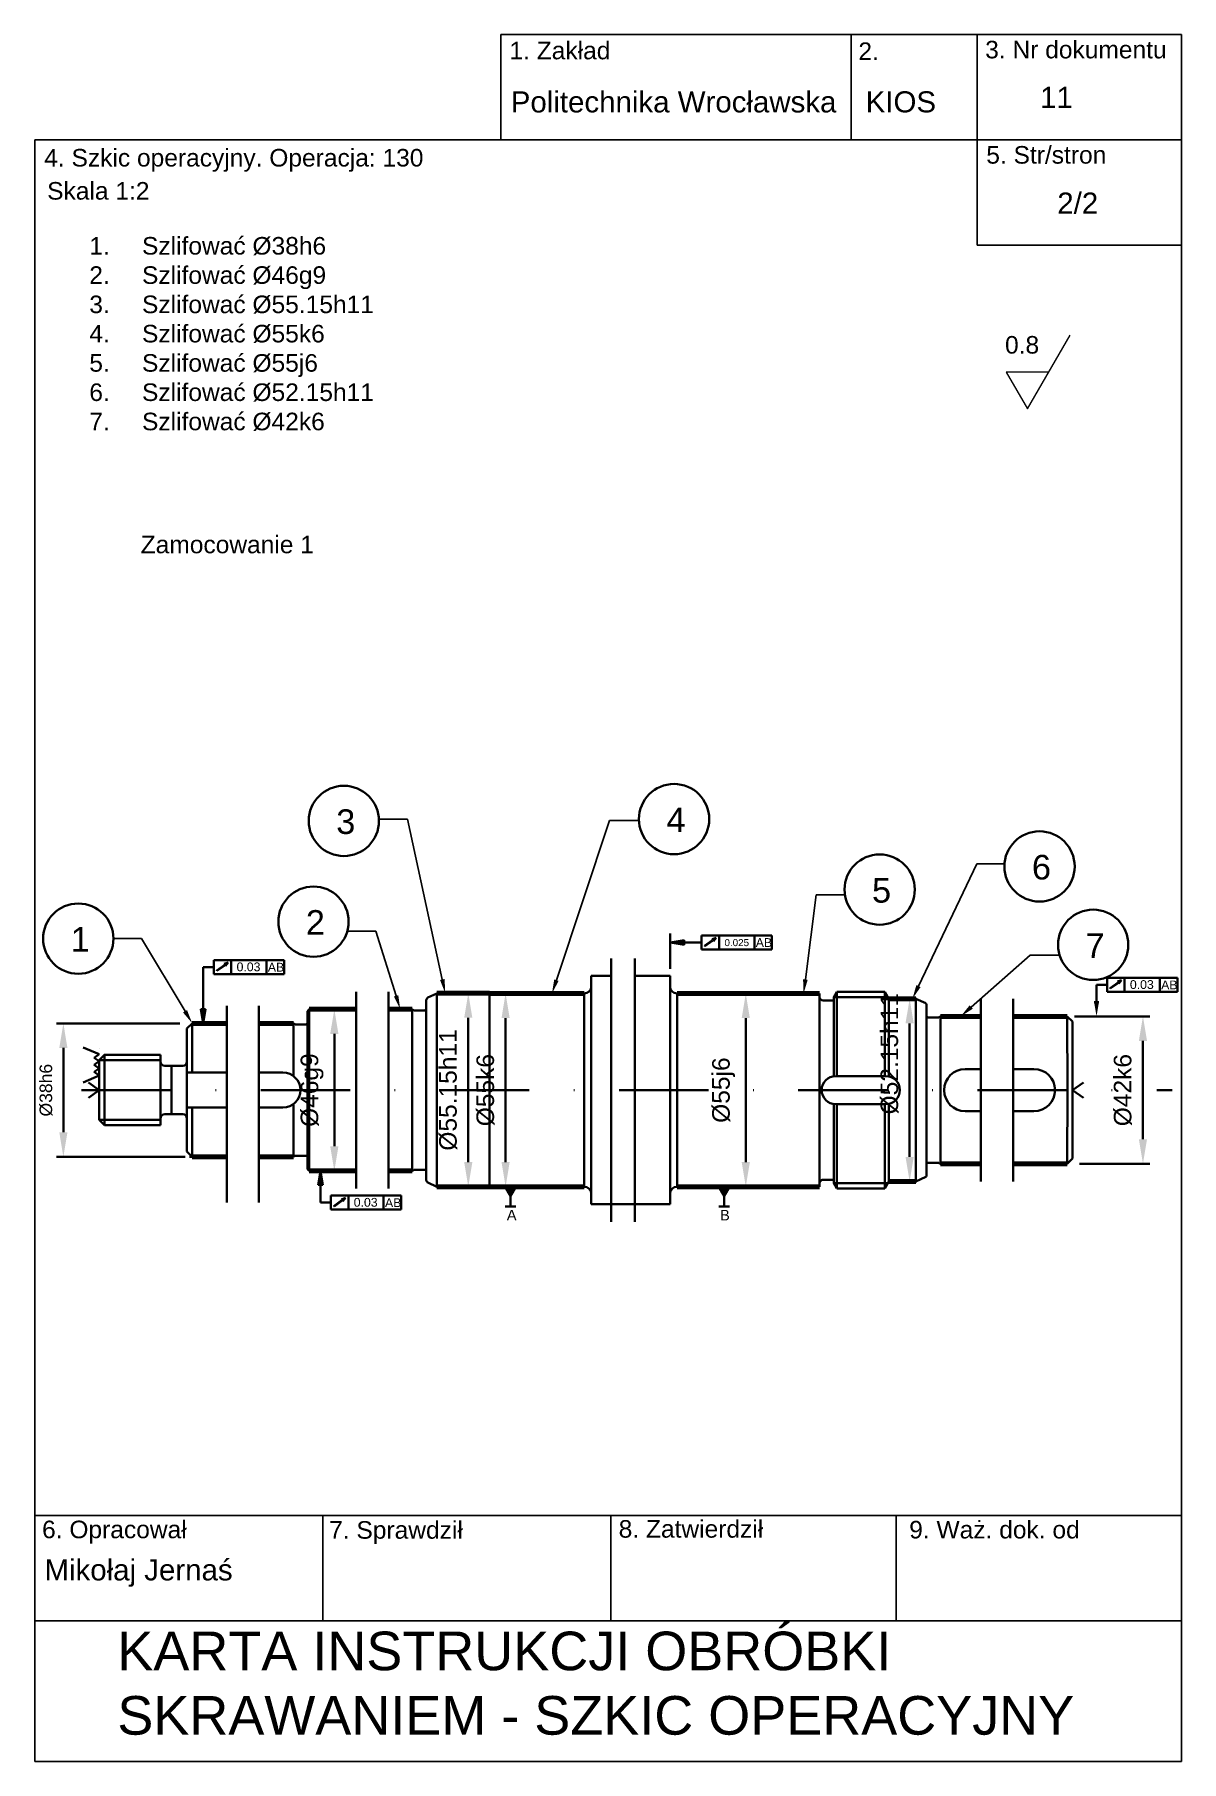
# Model space of a CAD drawing. Header units: millimetres. Extents: x 1335 to 6286, y 608 to 2939.
# Drawn here: x 5765.9 to 5929.1, y 2042 to 2287.8 of the extents above; entities that cross this region are included whole.
import ezdxf
from ezdxf import colors
from ezdxf.entities.mleader import LeaderData, LeaderLine
from ezdxf.math import Vec2, Vec3

# ---------------------------------------------------------------- set-up
doc = ezdxf.new("R2010")
doc.units = ezdxf.units.MM
doc.linetypes.add('DASHDOT', pattern=[25.4, 12.7, -6.35, 0, -6.35])
for name, color, linetype, lineweight in [('01.1 CIĄG. Z PRZERWANIEM', 255, 'Amzigzag', 35), ('01.1 CIĄGŁA CIENKA', 255, 'Continuous', 35), ('01.2 CIĄGŁA GRUBA', 7, 'Continuous', 70), ('04.1 DŁ. K+K CIENKA', 255, 'DASHDOT', 35)]:
    doc.layers.add(name, color=color, linetype=linetype, lineweight=lineweight)
doc.layers.add('Default', color=7, linetype='Continuous')
doc.styles.get("Standard").update_dxf_attribs({"font": 'arial.ttf'})
doc.linetypes.add('Amzigzag', pattern='A,0.0001,[136,genltshp.shx,S=0.04,R=0,X=0,Y=0],-11', length=11.0001)
doc.dimstyles.new('AM_ISO$0', dxfattribs={"dimscale": 100, "dimtxt": 3.5, "dimasz": 3.5, "dimexe": 1, "dimexo": 1, "dimgap": 1.5, "dimtad": 1, "dimdsep": 46, "dimtxsty": 'Standard', "dimcen": 0, "dimclrd": 256, "dimclre": 256, "dimclrt": 2, "dimadec": 0, "dimazin": 2, "dimtp": 0.1, "dimtm": 0.1, "dimtfac": 0.71, "dimtmove": 0, "dimatfit": 3, "dimfxl": 1, "dimlwd": -1, "dimlwe": -1, "dimarcsym": 1})

# ---------------------------------------------------------------- blocks, each defined once
blk = doc.blocks.new('*D342')
at = {"layer": '01.1 CIĄGŁA CIENKA', "linetype": 'ByBlock', "transparency": 16777216}
for p, q in [((5913.84, 2148.02), (5924.6, 2148.02)), ((5923.6, 2144.52), (5923.6, 2130.53)), ((5914.59, 2127.03), (5924.6, 2127.03))]:
    blk.add_line(p, q, dxfattribs=at)
at = {"layer": '01.1 CIĄGŁA CIENKA', "transparency": 16777216}
for points in [[(5923.02, 2144.52), (5924.18, 2144.52), (5923.6, 2148.02)], [(5923.02, 2130.53), (5924.18, 2130.53), (5923.6, 2127.03)]]:
    blk.add_solid(points, dxfattribs=at)
at = {"layer": 'Defpoints', "color": 0, "transparency": 16777216}
for p in [(5912.84, 2148.02), (5913.59, 2127.03), (5923.6, 2127.03)]:
    blk.add_point(p, dxfattribs=at)
at = {"layer": '01.1 CIĄGŁA CIENKA', "color": 2, "transparency": 16777216, "insert": (5920.75, 2137.52), "char_height": 2.5, "attachment_point": 5, "rotation": 90}
blk.add_mtext('%%C42k6', dxfattribs=at)
blk = doc.blocks.new('*D340')
at = {"layer": '01.1 CIĄGŁA CIENKA', "linetype": 'ByBlock', "transparency": 16777216}
for p, q in [((5786.56, 2147.02), (5768.97, 2147.02)), ((5769.97, 2143.52), (5769.97, 2131.52)), ((5787.31, 2128.02), (5768.97, 2128.02))]:
    blk.add_line(p, q, dxfattribs=at)
at = {"layer": '01.1 CIĄGŁA CIENKA', "transparency": 16777216}
for points in [[(5769.39, 2143.52), (5770.55, 2143.52), (5769.97, 2147.02)], [(5769.39, 2131.52), (5770.55, 2131.52), (5769.97, 2128.02)]]:
    blk.add_solid(points, dxfattribs=at)
at = {"layer": 'Defpoints', "color": 0, "transparency": 16777216}
for p in [(5787.56, 2147.02), (5769.97, 2128.02), (5788.31, 2128.02)]:
    blk.add_point(p, dxfattribs=at)
at = {"layer": '01.1 CIĄGŁA CIENKA', "color": 2, "transparency": 16777216, "insert": (5767.51, 2137.51), "char_height": 2.5, "attachment_point": 5, "rotation": 90}
blk.add_mtext('{\\H0.71429x;%%C38h6}', dxfattribs=at)
blk = doc.blocks.new('*D343')
at = {"layer": '01.1 CIĄGŁA CIENKA', "linetype": 'ByBlock', "transparency": 16777216}
for p, q in [((5809.3, 2149.02), (5809.53, 2149.02)), ((5808.53, 2145.52), (5808.53, 2129.52)), ((5809.3, 2126.02), (5809.53, 2126.02))]:
    blk.add_line(p, q, dxfattribs=at)
at = {"layer": '01.1 CIĄGŁA CIENKA', "transparency": 16777216}
for points in [[(5807.94, 2145.52), (5809.11, 2145.52), (5808.53, 2149.02)], [(5807.94, 2129.52), (5809.11, 2129.52), (5808.53, 2126.02)]]:
    blk.add_solid(points, dxfattribs=at)
at = {"layer": 'Defpoints', "color": 0, "transparency": 16777216}
for p in [(5808.3, 2149.02), (5808.3, 2126.02), (5808.53, 2126.02)]:
    blk.add_point(p, dxfattribs=at)
at = {"layer": '01.1 CIĄGŁA CIENKA', "color": 2, "transparency": 16777216, "insert": (5805.36, 2137.52), "char_height": 2.5, "attachment_point": 5, "rotation": 90}
blk.add_mtext('%%C46g9', dxfattribs=at)
blk = doc.blocks.new('*D341')
at = {"layer": '01.1 CIĄGŁA CIENKA', "linetype": 'ByBlock', "transparency": 16777216}
for p, q in [((5824.09, 2151.31), (5828.59, 2151.31)), ((5827.59, 2147.81), (5827.59, 2127.27)), ((5824.09, 2123.77), (5828.59, 2123.77))]:
    blk.add_line(p, q, dxfattribs=at)
at = {"layer": '01.1 CIĄGŁA CIENKA', "transparency": 16777216}
for points in [[(5827.01, 2147.81), (5828.17, 2147.81), (5827.59, 2151.31)], [(5827.01, 2127.27), (5828.17, 2127.27), (5827.59, 2123.77)]]:
    blk.add_solid(points, dxfattribs=at)
at = {"layer": 'Defpoints', "color": 0, "transparency": 16777216}
for p in [(5823.09, 2151.31), (5823.09, 2123.77), (5827.59, 2123.77)]:
    blk.add_point(p, dxfattribs=at)
at = {"layer": '01.1 CIĄGŁA CIENKA', "color": 2, "transparency": 16777216, "insert": (5824.74, 2137.54), "char_height": 2.5, "attachment_point": 5, "rotation": 90}
blk.add_mtext('%%C55.15h11', dxfattribs=at)
blk = doc.blocks.new('*D344')
at = {"layer": '01.1 CIĄGŁA CIENKA', "linetype": 'ByBlock', "transparency": 16777216}
for p, q in [((5831.59, 2151.27), (5833.9, 2151.27)), ((5832.9, 2147.77), (5832.9, 2127.27)), ((5831.59, 2123.77), (5833.9, 2123.77))]:
    blk.add_line(p, q, dxfattribs=at)
at = {"layer": '01.1 CIĄGŁA CIENKA', "transparency": 16777216}
for points in [[(5832.32, 2147.77), (5833.48, 2147.77), (5832.9, 2151.27)], [(5832.32, 2127.27), (5833.48, 2127.27), (5832.9, 2123.77)]]:
    blk.add_solid(points, dxfattribs=at)
at = {"layer": 'Defpoints', "color": 0, "transparency": 16777216}
for p in [(5830.59, 2151.27), (5830.59, 2123.77), (5832.9, 2123.77)]:
    blk.add_point(p, dxfattribs=at)
at = {"layer": '01.1 CIĄGŁA CIENKA', "transparency": 16777216, "insert": (5830.05, 2137.52), "char_height": 2.5, "attachment_point": 5, "rotation": 90}
blk.add_mtext('%%C55k6', dxfattribs=at)
blk = doc.blocks.new('*D345')
at = {"layer": '01.1 CIĄGŁA CIENKA', "linetype": 'ByBlock', "transparency": 16777216}
for p, q in [((5866.45, 2151.27), (5866.08, 2151.27)), ((5867.08, 2147.77), (5867.08, 2127.27)), ((5866.95, 2123.77), (5866.08, 2123.77))]:
    blk.add_line(p, q, dxfattribs=at)
at = {"layer": '01.1 CIĄGŁA CIENKA', "transparency": 16777216}
for points in [[(5866.5, 2147.77), (5867.66, 2147.77), (5867.08, 2151.27)], [(5866.5, 2127.27), (5867.66, 2127.27), (5867.08, 2123.77)]]:
    blk.add_solid(points, dxfattribs=at)
at = {"layer": 'Defpoints', "color": 0, "transparency": 16777216}
for p in [(5867.45, 2151.27), (5867.08, 2123.77), (5867.95, 2123.77)]:
    blk.add_point(p, dxfattribs=at)
at = {"layer": '01.1 CIĄGŁA CIENKA', "color": 2, "transparency": 16777216, "insert": (5863.92, 2137.52), "char_height": 2.5, "attachment_point": 5, "rotation": 90}
blk.add_mtext('%%C55j6', dxfattribs=at)
blk = doc.blocks.new('*D346')
at = {"layer": '01.1 CIĄGŁA CIENKA', "linetype": 'ByBlock', "transparency": 16777216}
for p, q in [((5891.19, 2150.52), (5891.4, 2150.52)), ((5890.4, 2128.02), (5890.4, 2147.02)), ((5891.19, 2124.52), (5891.4, 2124.52))]:
    blk.add_line(p, q, dxfattribs=at)
at = {"layer": '01.1 CIĄGŁA CIENKA', "transparency": 16777216}
for points in [[(5889.81, 2147.02), (5890.98, 2147.02), (5890.4, 2150.52)], [(5889.81, 2128.02), (5890.98, 2128.02), (5890.4, 2124.52)]]:
    blk.add_solid(points, dxfattribs=at)
at = {"layer": 'Defpoints', "color": 0, "transparency": 16777216}
for p in [(5890.19, 2150.52), (5890.4, 2150.52), (5890.19, 2124.52)]:
    blk.add_point(p, dxfattribs=at)
at = {"layer": '01.1 CIĄGŁA CIENKA', "color": 2, "transparency": 16777216, "insert": (5887.55, 2142.7), "char_height": 3.5, "attachment_point": 5, "rotation": 90}
blk.add_mtext('{\\H0.71429x;%%C52.15h11}', dxfattribs=at)

msp = doc.modelspace()

# ---------------------------------------------------------------- hatches: boundary and pattern name
at = {"layer": '01.1 CIĄGŁA CIENKA'}
h = msp.add_hatch(color=256, dxfattribs=at)
h.dxf.hatch_style = 1
h.paths.add_polyline_path([(5856.301, 2158.546), (5858.3, 2158.214), (5858.3, 2158.547), (5858.3, 2158.881)])
h = msp.add_hatch(color=256, dxfattribs=at)
h.dxf.hatch_style = 1
h.paths.add_polyline_path([(5790.203, 2149.022), (5789.869, 2149.022), (5789.535, 2149.022), (5789.87, 2147.023)])
h = msp.add_hatch(color=256, dxfattribs=at)
h.dxf.hatch_style = 1
h.paths.add_polyline_path([(5916.995, 2148.019), (5917.327, 2150.018), (5916.993, 2150.018), (5916.659, 2150.018)])
h = msp.add_hatch(color=256, dxfattribs=at)
h.dxf.hatch_style = 1
h.paths.add_polyline_path([(5806.873, 2124.024), (5806.539, 2124.024), (5806.205, 2124.024), (5806.541, 2126.023)])
h = msp.add_hatch(color=256, dxfattribs=at)
h.dxf.hatch_style = 1
h.paths.add_polyline_path([(5832.845, 2123.773), (5833.595, 2122.474), (5834.345, 2123.773)])
h = msp.add_hatch(color=256, dxfattribs=at)
h.dxf.hatch_style = 1
h.paths.add_polyline_path([(5863.25, 2123.769), (5864, 2122.469), (5864.75, 2123.769)])

# ---------------------------------------------------------------- linework, layer by layer
at = {"layer": '01.1 CIĄG. Z PRZERWANIEM'}
for p, q in [((5847.931, 2118.773), (5847.931, 2156.264)), ((5851.301, 2156.264), (5851.301, 2118.773)), ((5793.218, 2121.523), (5793.218, 2149.523)), ((5797.799, 2149.523), (5797.799, 2121.523)), ((5900.528, 2124.519), (5900.528, 2150.519)), ((5905.109, 2150.519), (5905.109, 2124.519))]:
    msp.add_line(p, q, dxfattribs=at)
at = {"layer": '01.1 CIĄGŁA CIENKA', "linetype": 'Continuous', "lineweight": 20}
for p, q in [((5907.179, 2234.476), (5913.241, 2244.976)), ((5904.148, 2239.726), (5907.179, 2234.476)), ((5910.21, 2239.726), (5904.148, 2239.726))]:
    msp.add_line(p, q, dxfattribs=at)
at = {"layer": '01.1 CIĄGŁA CIENKA'}
for p, q in [((5856.301, 2154.769), (5856.301, 2159.812)), ((5858.3, 2158.881), (5856.301, 2158.546)), ((5856.301, 2158.546), (5858.3, 2158.214)), ((5858.3, 2158.214), (5858.3, 2158.881)), ((5858.3, 2158.214), (5858.3, 2158.547)), ((5858.3, 2158.547), (5860.8, 2158.547)), ((5860.8, 2157.547), (5860.8, 2159.547)), ((5860.8, 2159.547), (5870.8, 2159.547)), ((5861.22, 2158.042), (5862.368, 2158.884)), ((5861.255, 2157.994), (5862.403, 2158.836)), ((5862.864, 2159.211), (5862.292, 2158.988)), ((5862.368, 2158.884), (5862.292, 2158.988)), ((5862.403, 2158.836), (5862.48, 2158.732)), ((5862.864, 2159.211), (5862.48, 2158.732)), ((5863.3, 2159.547), (5863.3, 2157.547)), ((5868.3, 2159.547), (5868.3, 2157.547)), ((5870.8, 2159.547), (5870.8, 2157.547)), ((5791.369, 2154.038), (5791.369, 2156.038)), ((5791.369, 2156.038), (5801.369, 2156.038)), ((5793.433, 2155.701), (5792.861, 2155.479)), ((5793.433, 2155.701), (5793.049, 2155.222)), ((5793.869, 2156.038), (5793.869, 2154.038)), ((5798.869, 2156.038), (5798.869, 2154.038)), ((5801.369, 2156.038), (5801.369, 2154.038)), ((5870.8, 2157.547), (5860.8, 2157.547)), ((5861.22, 2158.042), (5861.255, 2157.994)), ((5789.869, 2149.022), (5789.869, 2155.038)), ((5789.869, 2155.038), (5791.369, 2155.038)), ((5801.369, 2154.038), (5791.369, 2154.038)), ((5791.789, 2154.533), (5792.937, 2155.374)), ((5791.789, 2154.533), (5791.824, 2154.485)), ((5791.824, 2154.485), (5792.972, 2155.326)), ((5792.937, 2155.374), (5792.861, 2155.479)), ((5792.972, 2155.326), (5793.049, 2155.222)), ((5847.931, 2153.769), (5845.095, 2153.769)), ((5845.095, 2152.98), (5845.095, 2153.769)), ((5851.301, 2153.769), (5856.301, 2153.769)), ((5856.301, 2151.769), (5856.301, 2153.769)), ((5856.301, 2153.769), (5856.301, 2137.519)), ((5918.493, 2151.518), (5918.493, 2153.518)), ((5918.493, 2153.518), (5928.493, 2153.518)), ((5920.558, 2153.181), (5919.985, 2152.958)), ((5920.558, 2153.181), (5920.173, 2152.702)), ((5920.993, 2153.518), (5920.993, 2151.518)), ((5925.993, 2153.518), (5925.993, 2151.518)), ((5928.493, 2153.518), (5928.493, 2151.518)), ((5811.642, 2123.523), (5811.642, 2151.523)), ((5816.224, 2151.523), (5816.224, 2123.523)), ((5816.224, 2151.523), (5816.224, 2151.523)), ((5816.224, 2151.523), (5816.224, 2151.523)), ((5816.224, 2151.523), (5816.224, 2147.635)), ((5823.095, 2151.273), (5821.836, 2150.686)), ((5823.095, 2151.31), (5823.095, 2151.273)), ((5823.095, 2151.273), (5823.095, 2123.773)), ((5830.595, 2151.31), (5830.595, 2151.273)), ((5830.595, 2151.273), (5830.595, 2137.523)), ((5844.095, 2123.764), (5844.095, 2151.273)), ((5845.095, 2152.273), (5845.095, 2152.98)), ((5845.095, 2152.273), (5845.095, 2150.019)), ((5857.301, 2151.269), (5857.301, 2123.769)), ((5877.592, 2151.269), (5877.592, 2123.769)), ((5880.025, 2151.519), (5879.592, 2150.769)), ((5887.301, 2150.769), (5879.592, 2150.769)), ((5879.592, 2150.769), (5879.592, 2139.498)), ((5886.868, 2151.519), (5880.025, 2151.519)), ((5880.025, 2139.519), (5880.025, 2151.519)), ((5886.868, 2151.519), (5886.868, 2139.519)), ((5887.445, 2150.519), (5886.868, 2151.519)), ((5916.993, 2150.018), (5916.993, 2152.518)), ((5916.993, 2152.518), (5918.493, 2152.518)), ((5916.993, 2152.518), (5918.493, 2152.518)), ((5928.493, 2151.518), (5918.493, 2151.518)), ((5918.913, 2152.012), (5920.062, 2152.854)), ((5918.913, 2152.012), (5918.948, 2151.964)), ((5918.948, 2151.964), (5920.097, 2152.806)), ((5920.062, 2152.854), (5919.985, 2152.958)), ((5920.097, 2152.806), (5920.173, 2152.702)), ((5790.203, 2149.022), (5789.535, 2149.022)), ((5789.535, 2149.022), (5789.87, 2147.023)), ((5790.203, 2149.022), (5789.869, 2149.022)), ((5789.87, 2147.023), (5790.203, 2149.022)), ((5804.956, 2149.023), (5804.706, 2148.773)), ((5804.706, 2148.773), (5804.706, 2137.523)), ((5804.956, 2149.023), (5804.956, 2137.523)), ((5811.642, 2149.023), (5811.642, 2149.023)), ((5819.801, 2148.903), (5819.595, 2149.023)), ((5819.595, 2149.023), (5819.595, 2126.023)), ((5821.395, 2148.873), (5819.906, 2148.873)), ((5821.595, 2150.323), (5821.595, 2137.523)), ((5845.095, 2150.019), (5845.095, 2137.523)), ((5879.392, 2150.269), (5878.092, 2150.269)), ((5878.092, 2150.269), (5878.092, 2150.269)), ((5887.439, 2139.472), (5887.445, 2150.519)), ((5892.687, 2149.872), (5891.301, 2150.519)), ((5891.301, 2150.519), (5891.301, 2137.519)), ((5892.801, 2137.519), (5892.801, 2149.694)), ((5917.327, 2150.018), (5916.659, 2150.018)), ((5917.327, 2150.018), (5916.993, 2150.018)), ((5788.311, 2147.023), (5787.561, 2146.273)), ((5787.561, 2140.023), (5787.561, 2146.273)), ((5788.311, 2147.023), (5788.311, 2140.023)), ((5802.912, 2146.903), (5802.706, 2147.023)), ((5802.706, 2139.523), (5802.706, 2147.023)), ((5804.506, 2146.873), (5803.018, 2146.873)), ((5893.001, 2147.869), (5894.489, 2147.869)), ((5894.595, 2147.899), (5894.801, 2148.019)), ((5894.801, 2148.019), (5894.801, 2127.019)), ((5912.836, 2148.019), (5913.586, 2147.269)), ((5912.836, 2148.019), (5912.865, 2137.519)), ((5913.586, 2137.519), (5913.586, 2147.269)), ((5775.048, 2142.617), (5772.799, 2143.581)), ((5775.048, 2143.514), (5775.048, 2143.514)), ((5774.363, 2142.117), (5775.048, 2142.617)), ((5775.048, 2141.617), (5774.363, 2142.117)), ((5774.363, 2141.117), (5775.048, 2141.617)), ((5775.048, 2140.617), (5774.363, 2141.117)), ((5775.809, 2142.541), (5775.059, 2141.791)), ((5775.059, 2141.791), (5775.059, 2137.541)), ((5775.059, 2141.791), (5783.811, 2141.791)), ((5775.79, 2142.523), (5783.811, 2142.523)), ((5775.809, 2142.541), (5775.809, 2137.541)), ((5783.811, 2142.523), (5783.811, 2137.523)), ((5783.811, 2141.567), (5783.811, 2142.05)), ((5784.411, 2140.967), (5786.961, 2140.967)), ((5786.961, 2140.967), (5785.361, 2140.967)), ((5785.361, 2140.967), (5785.361, 2137.523)), ((5772.799, 2138.614), (5775.048, 2139.617)), ((5775.059, 2137.519), (5773.525, 2138.598)), ((5774.363, 2140.117), (5775.048, 2140.617)), ((5775.048, 2139.617), (5774.363, 2140.117)), ((5793.218, 2140.023), (5787.561, 2140.023)), ((5787.561, 2137.523), (5787.561, 2140.023)), ((5801.206, 2140.023), (5797.799, 2140.023)), ((5887.012, 2139.519), (5879.881, 2139.519)), ((5900.528, 2140.519), (5898.301, 2140.519)), ((5908.086, 2140.519), (5905.109, 2140.519)), ((5913.592, 2137.522), (5915.128, 2138.598)), ((5775.059, 2137.519), (5773.523, 2136.443)), ((5775.059, 2133.291), (5775.059, 2137.541)), ((5775.809, 2132.541), (5775.809, 2137.541)), ((5783.811, 2132.523), (5783.811, 2137.523)), ((5785.361, 2134.079), (5785.361, 2137.523)), ((5787.561, 2137.523), (5787.561, 2135.023)), ((5804.706, 2126.273), (5804.706, 2137.523)), ((5804.956, 2126.023), (5804.956, 2137.523)), ((5821.595, 2124.722), (5821.595, 2137.523)), ((5830.595, 2123.773), (5830.595, 2137.523)), ((5845.095, 2121.277), (5845.095, 2137.523)), ((5856.301, 2121.269), (5856.301, 2137.519)), ((5891.301, 2124.519), (5891.301, 2137.519)), ((5892.801, 2137.519), (5892.801, 2125.343)), ((5912.836, 2127.019), (5912.865, 2137.519)), ((5913.586, 2137.519), (5913.586, 2127.769)), ((5913.592, 2137.522), (5915.125, 2136.443)), ((5783.811, 2133.479), (5783.811, 2132.996)), ((5784.411, 2134.079), (5786.961, 2134.079)), ((5786.961, 2134.079), (5785.361, 2134.079)), ((5793.218, 2135.023), (5787.561, 2135.023)), ((5787.561, 2135.023), (5787.561, 2128.773)), ((5788.311, 2128.023), (5788.311, 2135.023)), ((5801.206, 2135.023), (5797.799, 2135.023)), ((5802.706, 2135.523), (5802.706, 2127.973)), ((5879.592, 2124.269), (5879.592, 2135.539)), ((5887.012, 2135.519), (5879.881, 2135.519)), ((5880.025, 2135.519), (5880.025, 2123.519)), ((5886.868, 2123.519), (5886.868, 2135.519)), ((5887.455, 2135.568), (5887.445, 2124.519)), ((5898.301, 2134.519), (5900.528, 2134.519)), ((5905.109, 2134.519), (5908.086, 2134.519)), ((5775.809, 2132.541), (5775.059, 2133.291)), ((5775.059, 2133.291), (5783.811, 2133.273)), ((5775.809, 2132.541), (5783.811, 2132.523)), ((5788.311, 2128.023), (5787.561, 2128.773)), ((5788.311, 2128.023), (5787.895, 2128.023)), ((5802.912, 2128.143), (5802.706, 2128.023)), ((5804.506, 2128.173), (5803.018, 2128.173)), ((5804.956, 2126.023), (5804.706, 2126.273)), ((5819.801, 2126.143), (5819.595, 2126.023)), ((5821.395, 2126.173), (5819.906, 2126.173)), ((5893.001, 2127.169), (5894.489, 2127.169)), ((5894.595, 2127.139), (5894.801, 2127.019)), ((5912.836, 2127.019), (5913.586, 2127.769)), ((5806.205, 2124.024), (5806.541, 2126.023)), ((5806.873, 2124.024), (5806.205, 2124.024)), ((5806.873, 2124.024), (5806.539, 2124.024)), ((5806.539, 2124.024), (5806.539, 2121.524)), ((5806.541, 2126.023), (5806.873, 2124.024)), ((5823.095, 2123.773), (5821.836, 2124.36)), ((5823.095, 2123.735), (5830.595, 2123.735)), ((5832.345, 2123.773), (5834.845, 2123.773)), ((5832.845, 2123.773), (5833.595, 2122.474)), ((5834.345, 2123.773), (5833.595, 2122.474)), ((5862.75, 2123.769), (5865.25, 2123.769)), ((5863.25, 2123.769), (5864, 2122.469)), ((5864.75, 2123.769), (5864, 2122.469)), ((5879.392, 2124.769), (5878.092, 2124.769)), ((5878.092, 2124.769), (5878.092, 2124.769)), ((5887.301, 2124.269), (5879.592, 2124.269)), ((5887.301, 2124.269), (5879.592, 2124.269)), ((5880.025, 2123.519), (5879.592, 2124.269)), ((5887.445, 2124.519), (5886.868, 2123.519)), ((5892.687, 2125.165), (5891.301, 2124.519)), ((5806.539, 2121.524), (5808.039, 2121.524)), ((5808.039, 2120.524), (5808.039, 2122.524)), ((5808.039, 2122.524), (5818.039, 2122.524)), ((5808.459, 2121.019), (5809.608, 2121.86)), ((5808.494, 2120.971), (5809.643, 2121.812)), ((5810.104, 2122.187), (5809.531, 2121.964)), ((5809.608, 2121.86), (5809.531, 2121.964)), ((5809.643, 2121.812), (5809.719, 2121.708)), ((5810.104, 2122.187), (5809.719, 2121.708)), ((5810.539, 2122.524), (5810.539, 2120.524)), ((5815.539, 2122.524), (5815.539, 2120.524)), ((5818.039, 2122.524), (5818.039, 2120.524)), ((5833.595, 2122.474), (5833.595, 2120.974)), ((5845.095, 2122.764), (5845.095, 2121.269)), ((5847.931, 2121.277), (5845.095, 2121.277)), ((5845.095, 2121.277), (5852.595, 2121.277)), ((5851.301, 2121.277), (5856.301, 2121.277)), ((5856.301, 2123.269), (5856.301, 2121.269)), ((5864, 2122.469), (5864, 2120.969)), ((5886.868, 2123.519), (5880.025, 2123.519)), ((5818.039, 2120.524), (5808.039, 2120.524)), ((5808.459, 2121.019), (5808.494, 2120.971)), ((5834.345, 2120.974), (5832.845, 2120.974)), ((5864.75, 2120.969), (5863.25, 2120.969))]:
    msp.add_line(p, q, dxfattribs=at)
at = {"layer": '01.1 CIĄGŁA CIENKA', "color": 136, "linetype": 'Continuous', "lineweight": 20, "true_color": 0x008080}
for points in [[(5907.179, 2234.476), (5907.171, 2234.476)], [(5826.005, 2151.273), (5826, 2151.273)], [(5836.511, 2151.273), (5836.506, 2151.273)], [(5871.192, 2151.269), (5871.187, 2151.269)], [(5818.252, 2149.023), (5818.248, 2149.023)], [(5800.67, 2147.023), (5800.666, 2147.023)], [(5909.998, 2148.019), (5909.994, 2148.019)]]:
    msp.add_lwpolyline(points, dxfattribs=at)
at = {"layer": '01.1 CIĄGŁA CIENKA'}
for centre in [(5809.885, 2175.838), (5856.875, 2176.094), (5908.886, 2169.358), (5886.131, 2166.064), (5805.561, 2161.492), (5772.091, 2159.082), (5916.514, 2158.204)]:
    msp.add_circle(centre, 5, dxfattribs=at)
for centre, radius, start, end in [((5822.09, 2150.255), 0.5, 120.59961, 172.17505), ((5844.095, 2152.273), 1, 270, 360), ((5857.301, 2152.269), 1, 180, 270), ((5878.092, 2150.769), 0.5, 180, 270), ((5819.906, 2149.073), 0.2, 238.22906, 270), ((5821.395, 2149.073), 0.2, 270, 360), ((5879.392, 2150.469), 0.2, 270, 360), ((5892.332, 2149.52), 0.5, 20.35419, 44.68482), ((5803.018, 2147.073), 0.2, 238.22906, 270), ((5804.506, 2147.073), 0.2, 270, 360), ((5893.001, 2148.069), 0.2, 180, 270), ((5894.489, 2148.069), 0.2, 270, 301.77094), ((5784.411, 2141.567), 0.6, 180, 270), ((5786.961, 2141.567), 0.6, 270.00002, 0), ((5801.206, 2137.523), 2.5, 0, 90), ((5879.881, 2137.519), 2, 90, 180), ((5887.012, 2137.519), 2, 0, 90), ((5898.301, 2137.519), 3, 90, 180), ((5908.086, 2137.519), 3, 0, 90), ((5801.206, 2137.523), 2.5, 270, 360), ((5879.881, 2137.519), 2, 180, 270), ((5887.012, 2137.519), 2, 270, 0), ((5898.301, 2137.519), 3, 180, 270), ((5908.086, 2137.519), 3, 270, 0), ((5784.411, 2133.479), 0.6, 90, 180), ((5786.961, 2133.479), 0.6, 360, 89.99998), ((5803.018, 2127.973), 0.2, 90, 121.77094), ((5804.506, 2127.973), 0.2, 0, 90), ((5819.906, 2125.973), 0.2, 90, 121.77094), ((5821.395, 2125.973), 0.2, 0, 90), ((5893.001, 2126.969), 0.2, 90, 180), ((5894.489, 2126.969), 0.2, 58.22906, 90), ((5822.09, 2124.79), 0.5, 187.82495, 239.40039), ((5844.095, 2122.764), 1, 0, 90), ((5857.301, 2122.769), 1, 90, 180), ((5878.092, 2124.269), 0.5, 90, 180), ((5879.392, 2124.569), 0.2, 0, 90), ((5892.332, 2125.517), 0.5, 315.31518, 339.64581)]:
    msp.add_arc(centre, radius, start, end, dxfattribs=at)
at = {"layer": '01.2 CIĄGŁA GRUBA'}
for p, q in [((5830.595, 2151.31), (5823.095, 2151.31)), ((5830.595, 2151.273), (5844.095, 2151.273)), ((5877.592, 2151.269), (5857.301, 2151.269)), ((5811.642, 2149.023), (5804.956, 2149.023)), ((5819.595, 2149.023), (5816.224, 2149.023)), ((5891.301, 2150.519), (5887.445, 2150.519)), ((5788.311, 2147.023), (5793.218, 2147.023)), ((5797.799, 2147.023), (5802.706, 2147.023)), ((5900.528, 2148.019), (5894.801, 2148.019)), ((5912.836, 2148.01), (5905.109, 2148.019)), ((5788.311, 2128.007), (5793.218, 2128.007)), ((5797.799, 2128.023), (5802.706, 2128.023)), ((5900.528, 2127.019), (5894.801, 2127.019)), ((5912.836, 2127.027), (5905.109, 2127.019)), ((5811.642, 2126.023), (5804.956, 2126.023)), ((5819.595, 2126.023), (5816.224, 2126.023)), ((5823.095, 2123.773), (5843.095, 2123.773)), ((5844.095, 2123.764), (5843.095, 2123.773)), ((5858.301, 2123.769), (5857.301, 2123.769)), ((5877.592, 2123.769), (5858.301, 2123.769)), ((5891.301, 2124.519), (5887.445, 2124.519))]:
    msp.add_line(p, q, dxfattribs=at)
at = {"layer": '04.1 DŁ. K+K CIENKA'}
msp.add_line((5772.559, 2137.519), (5927.764, 2137.519), dxfattribs=at)
at = {"layer": 'Default'}
for p, q in [((5832.214, 2272.76), (5832.214, 2287.76)), ((5832.214, 2287.76), (5836.054, 2287.76)), ((5836.054, 2287.76), (5857.486, 2287.76)), ((5857.486, 2287.76), (5929.08, 2287.76)), ((5882.094, 2287.76), (5882.094, 2272.76)), ((5899.991, 2287.76), (5899.991, 2272.76)), ((5929.08, 2272.76), (5929.08, 2287.76)), ((5929.08, 2272.76), (5765.893, 2272.76)), ((5765.893, 2272.76), (5765.893, 2041.968)), ((5847.486, 2272.76), (5857.486, 2272.76)), ((5899.991, 2272.76), (5899.991, 2257.76)), ((5929.08, 2041.968), (5929.08, 2272.76)), ((5899.991, 2257.76), (5929.08, 2257.76)), ((5765.893, 2061.968), (5765.893, 2076.968)), ((5765.893, 2076.968), (5929.08, 2076.968)), ((5806.893, 2076.968), (5806.893, 2061.968)), ((5847.893, 2076.968), (5847.893, 2061.968)), ((5888.486, 2076.968), (5888.486, 2061.968)), ((5765.893, 2041.968), (5765.893, 2061.968)), ((5765.893, 2061.968), (5929.08, 2061.968)), ((5765.893, 2041.968), (5929.08, 2041.968))]:
    msp.add_line(p, q, dxfattribs=at)

# ---------------------------------------------------------------- texts
at = {"layer": '01.1 CIĄGŁA CIENKA', "attachment_point": 1}
for s, width, gutter_width, insert, char_height in [('0.8', 6.23728, 12.5, (5903.973, 2244.847), 2.5), ('Zamocowanie 1', 29.12273, 12.5, (5780.974, 2216.429), 2.5), ('4', 3.46461, 0.5, (5855.787, 2177.737), 3.5), ('3', 3.46461, 0.5, (5808.797, 2177.481), 3.5), ('6', 3.46461, 0.5, (5907.798, 2171), 3.5), ('5', 3.46461, 0.5, (5885.042, 2167.706), 3.5), ('2', 3.46461, 0.5, (5804.473, 2163.135), 3.5), ('1', 3.46461, 0.5, (5771.003, 2160.724), 3.5), ('0.025', 5, 6.25, (5864.05, 2159.014), 1), ('AB', 2.5, 6.25, (5868.497, 2159.147), 1.25), ('7', 3.46461, 0.5, (5915.426, 2159.846), 3.5), ('0.03', 5, 6.25, (5794.619, 2155.688), 1.25), ('AB', 2.5, 6.25, (5799.066, 2155.638), 1.25), ('0.03', 5, 6.25, (5921.743, 2153.168), 1.25), ('AB', 2.5, 6.25, (5926.19, 2153.118), 1.25), ('0.03', 5, 6.25, (5811.289, 2122.174), 1.25), ('AB', 2.5, 6.25, (5815.737, 2122.124), 1.25), ('A', 2, 6.25, (5833.067, 2120.475), 1.5), ('B', 2, 6.25, (5863.408, 2120.471), 1.5)]:
    msp.add_mtext_dynamic_manual_height_columns(s, width=width, gutter_width=gutter_width, heights=[0], dxfattribs=dict(at, insert=insert, char_height=char_height))
at = {"layer": 'Default', "attachment_point": 1}
for s, width, heights, insert, char_height in [('1. Zakład', 23.43622, [6.501], (5833.451, 2286.736), 2.5), ('2.', 23.43622, [6.501], (5883.106, 2286.636), 2.5), ('3. Nr dokumentu', 31.85449, [7.043], (5901.152, 2286.869), 2.5), ('Politechnika Wrocławska', 51.87466, [5.184], (5833.636, 2279.673), 3), ('KIOS', 51.87466, [5.184], (5884.142, 2279.68), 3), ('11', 51.87466, [5.184], (5908.957, 2280.322), 3), ('4. Szkic operacyjny. Operacja: 130', 73.32689, [7.043], (5767.249, 2271.477), 2.5), ('5. Str/stron', 31.85449, [7.043], (5901.307, 2271.886), 2.5), ('Skala 1:2 ', 31.85449, [7.043], (5767.66, 2266.763), 2.5), ('     2/2', 51.87466, [5.184], (5905.586, 2265.272), 3), ('\\A1;\\pi-7.5,l10,t10;1.^ISzlifować Ø38h6\\P2.^ISzlifować Ø46g9\\P3.^ISzlifować Ø55.15h11\\P4.^ISzlifować Ø55k6\\P5.^ISzlifować Ø55j6\\P6.^ISzlifować Ø52.15h11\\P7.^ISzlifować Ø42k6', 87.54781, [48.361], (5771.16, 2258.941), 2.5), ('6. Opracował', 23.43622, [6.501], (5766.941, 2076.241), 2.5), ('7. Sprawdził', 23.43622, [6.501], (5807.793, 2076.17), 2.5), ('8. Zatwierdził', 23.43622, [6.501], (5848.993, 2076.32), 2.5), ('9. Waż. dok. od', 26.11798, [4.671], (5890.339, 2076.211), 2.5), ('Mikołaj Jernaś', 51.87466, [5.184], (5767.277, 2070.736), 3), ('KARTA INSTRUKCJI OBRÓBKI SKRAWANIEM - SZKIC OPERACYJNY', 163.18648, [0], (5777.649, 2060.448), 5.5)]:
    msp.add_mtext_dynamic_manual_height_columns(s, width=width, gutter_width=12.5, heights=heights, dxfattribs=dict(at, insert=insert, char_height=char_height))

# ---------------------------------------------------------------- dimensions: what is measured, and where the dimension line sits
at = {"layer": '01.1 CIĄGŁA CIENKA'}
for base, p1, p2, text, override, picture, middle in [((5890.398, 2150.519), (5890.192, 2124.519), (5890.192, 2150.519), '{\\H0.71429x;%%C52.15h11}', {"dimscale": 1, "dimtdec": 3}, '*D346', (5890.398, 2142.7)), ((5832.9, 2123.773), (5830.595, 2151.273), (5830.595, 2123.773), '%%C55k6', {"dimscale": 1, "dimtxt": 2.5, "dimclrt": 256, "dimtdec": 3}, '*D344', (5832.9, 2137.519)), ((5769.97, 2128.023), (5787.561, 2147.023), (5788.311, 2128.023), '{\\H0.71429x;%%C38h6}', {"dimscale": 1, "dimtxt": 2.5, "dimse2": 0, "dimtdec": 3}, '*D340', (5769.97, 2137.515)), ((5923.6, 2127.027), (5912.836, 2148.019), (5913.586, 2127.027), '%%C42k6', {"dimscale": 1, "dimtxt": 2.5, "dimtdec": 3}, '*D342', (5923.6, 2137.519))]:
    dim = msp.add_linear_dim(base=base, p1=p1, p2=p2, angle=90, text=text, dimstyle='AM_ISO$0', override=override, dxfattribs=at)
    dim.commit()
    dim.dimension.update_dxf_attribs({"geometry": picture, "text_midpoint": middle, "dimtype": 160})
dim = msp.add_aligned_dim(p1=(5823.095, 2151.31), p2=(5823.095, 2123.773), distance=4.496, text='%%C55.15h11', dimstyle='AM_ISO$0', override={"dimscale": 1, "dimtxt": 2.5, "dimtdec": 3}, dxfattribs=at)
dim.commit()
dim.dimension.update_dxf_attribs({"geometry": '*D341', "text_midpoint": (5824.745, 2137.542)})
for base, p1, p2, text, picture, middle in [((5867.08, 2123.769), (5867.446, 2151.269), (5867.946, 2123.769), '%%C55j6', '*D345', (5863.916, 2137.519)), ((5808.526, 2126.023), (5808.299, 2149.023), (5808.299, 2126.023), '%%C46g9', '*D343', (5805.363, 2137.523))]:
    dim = msp.add_linear_dim(base=base, p1=p1, p2=p2, angle=90, text=text, dimstyle='AM_ISO$0', override={"dimscale": 1, "dimtxt": 2.5, "dimtdec": 3}, dxfattribs=at)
    dim.commit()
    dim.dimension.update_dxf_attribs({"geometry": picture, "text_midpoint": middle})

# ---------------------------------------------------------------- leaders
ml = msp.add_multileader_mtext('Standard', dxfattribs=at)
ml.set_content('', color=256)
ml.set_leader_properties()
ml.build(insert=Vec2(0, 0))
ml.multileader.update_dxf_attribs({"arrow_head_size": 2})
ctx = ml.context
ctx.base_point, ctx.char_height, ctx.arrow_head_size, ctx.landing_gap_size, ctx.plane_origin = Vec3(5812.924, 2176.092), 2, 2, 1, Vec3(5824.318, 2151.31)
ctx.text_align_type = 2
notes = []
notes.append((ctx, [(0, (1, 1, 0), (5818.924, 2176.092), (-1, 0), 4, [(0, [(5824.318, 2151.31)], 0, [])])]))
ctx.mtext.insert, ctx.mtext.alignment, ctx.mtext.flow_direction = Vec3(5813.924, 2177.092), 3, 5
ml = msp.add_multileader_mtext('Standard', dxfattribs=at)
ml.set_content('', color=256)
ml.set_leader_properties()
ml.build(insert=Vec2(0, 0))
ml.multileader.update_dxf_attribs({"arrow_head_size": 2})
ctx = ml.context
ctx.base_point, ctx.char_height, ctx.arrow_head_size, ctx.landing_gap_size, ctx.plane_origin = Vec3(5851.709, 2175.914), 2, 2, 1, Vec3(5839.5, 2151.273)
notes.append((ctx, [(0, (1, 1, 0), (5847.709, 2175.914), (1, 0), 4, [(0, [(5839.5, 2151.273)], 0, [])])]))
ctx.mtext.insert, ctx.mtext.flow_direction = Vec3(5852.709, 2176.914), 5
ml = msp.add_multileader_mtext('Standard', dxfattribs=at)
ml.set_content('', color=256)
ml.set_leader_properties()
ml.build(insert=Vec2(0, 0))
ml.multileader.update_dxf_attribs({"arrow_head_size": 2})
ctx = ml.context
ctx.base_point, ctx.char_height, ctx.arrow_head_size, ctx.landing_gap_size, ctx.plane_origin = Vec3(5903.937, 2169.718), 2, 2, 1, Vec3(5890.795, 2150.519)
notes.append((ctx, [(0, (1, 1, 0), (5899.937, 2169.718), (1, 0), 4, [(0, [(5890.795, 2150.519)], 0, [])])]))
ctx.mtext.insert, ctx.mtext.flow_direction = Vec3(5904.937, 2170.718), 5
ml = msp.add_multileader_mtext('Standard', dxfattribs=at)
ml.set_content('', color=256)
ml.set_leader_properties()
ml.build(insert=Vec2(0, 0))
ml.multileader.update_dxf_attribs({"arrow_head_size": 2})
ctx = ml.context
ctx.base_point, ctx.char_height, ctx.arrow_head_size, ctx.landing_gap_size, ctx.plane_origin = Vec3(5881.097, 2165.296), 2, 2, 1, Vec3(5875.308, 2151.269)
notes.append((ctx, [(0, (1, 1, 0), (5877.097, 2165.296), (1, 0), 4, [(0, [(5875.308, 2151.269)], 0, [])])]))
ctx.mtext.insert, ctx.mtext.flow_direction = Vec3(5882.097, 2166.296), 5
ml = msp.add_multileader_mtext('Standard', dxfattribs=at)
ml.set_content('', color=256)
ml.set_leader_properties()
ml.build(insert=Vec2(0, 0))
ml.multileader.update_dxf_attribs({"arrow_head_size": 2})
ctx = ml.context
ctx.base_point, ctx.char_height, ctx.arrow_head_size, ctx.landing_gap_size, ctx.plane_origin = Vec3(5808.454, 2160.132), 2, 2, 1, Vec3(5817.909, 2149.023)
ctx.text_align_type = 2
notes.append((ctx, [(0, (1, 1, 0), (5814.454, 2160.132), (-1, 0), 4, [(0, [(5817.909, 2149.023)], 0, [])])]))
ctx.mtext.insert, ctx.mtext.alignment, ctx.mtext.flow_direction = Vec3(5809.454, 2161.132), 3, 5
ml = msp.add_multileader_mtext('Standard', dxfattribs=at)
ml.set_content('', color=256)
ml.set_leader_properties()
ml.build(insert=Vec2(0, 0))
ml.multileader.update_dxf_attribs({"arrow_head_size": 2})
ctx = ml.context
ctx.base_point, ctx.char_height, ctx.arrow_head_size, ctx.landing_gap_size, ctx.plane_origin = Vec3(5775.091, 2159.082), 2, 2, 1, Vec3(5788.311, 2147.023)
ctx.text_align_type = 2
notes.append((ctx, [(0, (1, 1, 0), (5781.091, 2159.082), (-1, 0), 4, [(0, [(5788.311, 2147.023)], 0, [])])]))
ctx.mtext.insert, ctx.mtext.alignment, ctx.mtext.flow_direction = Vec3(5776.091, 2160.082), 3, 5
ml = msp.add_multileader_mtext('Standard', dxfattribs=at)
ml.set_content('', color=256)
ml.set_leader_properties()
ml.build(insert=Vec2(0, 0))
ml.multileader.update_dxf_attribs({"arrow_head_size": 2})
ctx = ml.context
ctx.base_point, ctx.char_height, ctx.arrow_head_size, ctx.landing_gap_size, ctx.plane_origin = Vec3(5911.541, 2156.737), 2, 2, 1, Vec3(5897.664, 2148.019)
notes.append((ctx, [(0, (1, 1, 0), (5907.541, 2156.737), (1, 0), 4, [(0, [(5897.664, 2148.019)], 0, [])])]))
ctx.mtext.insert, ctx.mtext.flow_direction = Vec3(5912.541, 2157.737), 5
for ctx, leaders in notes:
    for number, flags, end, landing, length, lines in leaders:
        leader = LeaderData()
        leader.index, (leader.has_last_leader_line, leader.has_dogleg_vector, leader.attachment_direction) = number, flags
        leader.last_leader_point, leader.dogleg_vector, leader.dogleg_length = Vec3(end), Vec3(landing), length
        for number, points, colour, breaks in lines:
            line = LeaderLine()
            line.index, line.vertices, line.color, line.breaks = number, Vec3.list(points), colors.encode_raw_color(colour), breaks
            leader.lines.append(line)
        ctx.leaders.append(leader)

doc.saveas('drawing.dxf')
